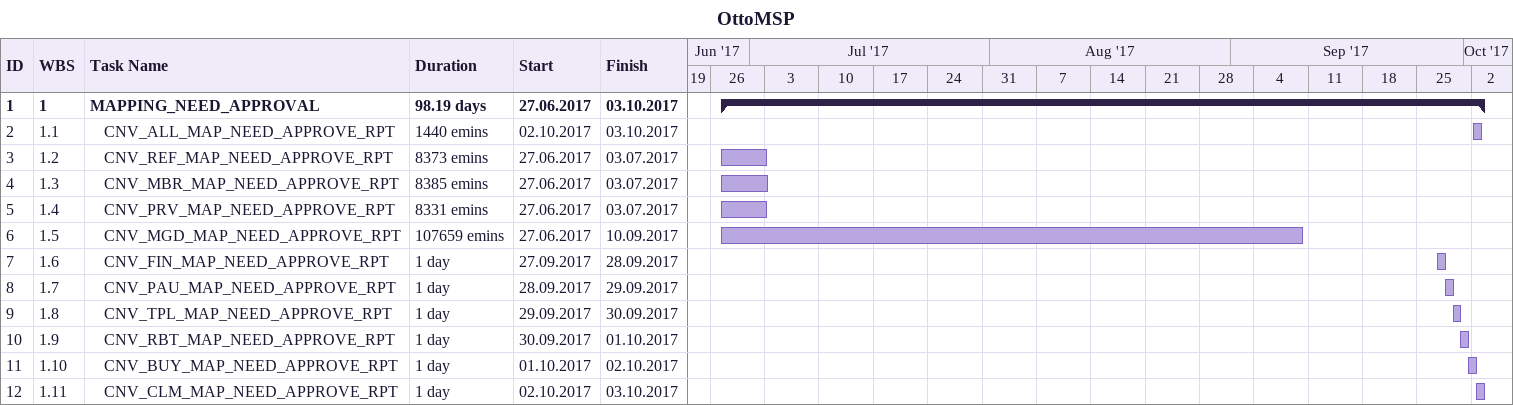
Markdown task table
OttoMSP

| ID | WBS | Task | Duration | Start | Finish |
|---|---|---|---|---|---|
| 1 | 1 | **MAPPING_NEED_APPROVAL** | 98.19d | 2017-06-27 | 2017-10-03 |
| 2 | 1.1 | CNV_ALL_MAP_NEED_APPROVE_RPT | 1440emin | 2017-10-02 | 2017-10-03 |
| 3 | 1.2 | CNV_REF_MAP_NEED_APPROVE_RPT | 8373emin | 2017-06-27 | 2017-07-03 |
| 4 | 1.3 | CNV_MBR_MAP_NEED_APPROVE_RPT | 8385emin | 2017-06-27 | 2017-07-03 |
| 5 | 1.4 | CNV_PRV_MAP_NEED_APPROVE_RPT | 8331emin | 2017-06-27 | 2017-07-03 |
| 6 | 1.5 | CNV_MGD_MAP_NEED_APPROVE_RPT | 107659emin | 2017-06-27 | 2017-09-10 |
| 7 | 1.6 | CNV_FIN_MAP_NEED_APPROVE_RPT | 1d | 2017-09-27 | 2017-09-28 |
| 8 | 1.7 | CNV_PAU_MAP_NEED_APPROVE_RPT | 1d | 2017-09-28 | 2017-09-29 |
| 9 | 1.8 | CNV_TPL_MAP_NEED_APPROVE_RPT | 1d | 2017-09-29 | 2017-09-30 |
| 10 | 1.9 | CNV_RBT_MAP_NEED_APPROVE_RPT | 1d | 2017-09-30 | 2017-10-01 |
| 11 | 1.10 | CNV_BUY_MAP_NEED_APPROVE_RPT | 1d | 2017-10-01 | 2017-10-02 |
| 12 | 1.11 | CNV_CLM_MAP_NEED_APPROVE_RPT | 1d | 2017-10-02 | 2017-10-03 |
